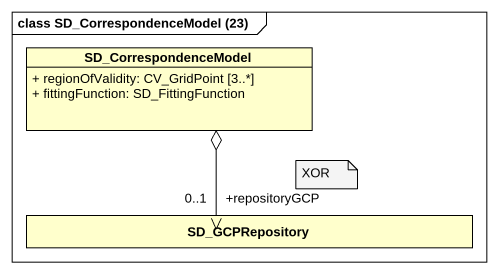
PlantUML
@startuml
mainframe class SD_CorrespondenceModel (23)
hide circle
hide empty members
skinparam classAttributeIconSize 0
class SD_CorrespondenceModel {
  + regionOfValidity: CV_GridPoint [3..*]
  + fittingFunction: SD_FittingFunction
}
class SD_GCPRepository
SD_GCPRepository "+repositoryGCP\n0..1" <-up-o SD_CorrespondenceModel
note as N1
  XOR
end note
@enduml
